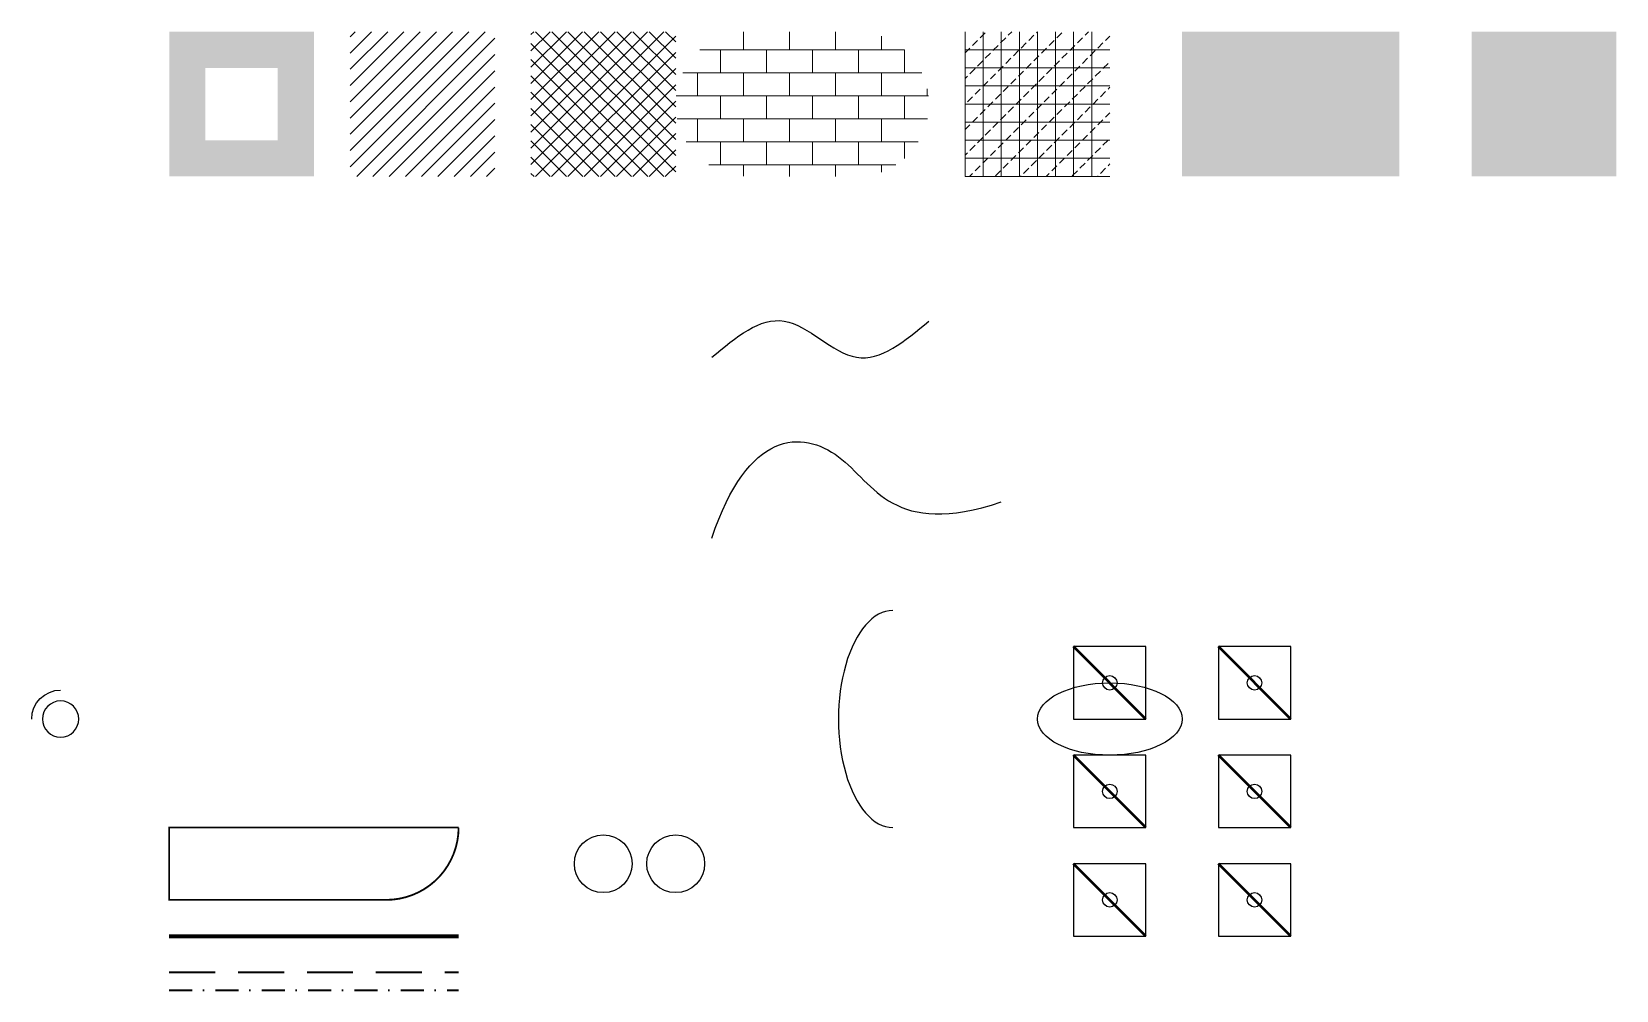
# Model space of a CAD drawing. Header units: millimetres. Extents: x -38 to 400, y -25 to 240.
import ezdxf

# ---------------------------------------------------------------- set-up
doc = ezdxf.new("R2010")
doc.units = ezdxf.units.MM
doc.linetypes.add('DASHDOT', pattern=[25.4, 12.7, -6.35, 0, -6.35])
doc.linetypes.add('DASHED', pattern=[19.05, 12.7, -6.35])
doc.layers.add('Blocks', color=3, linetype='Continuous')
for name, color, linetype, lineweight in [('Dashed', 5, 'DASHED', 35), ('Hatches', 8, 'Continuous', 18), ('Outlines', 1, 'Continuous', 50)]:
    doc.layers.add(name, color=color, linetype=linetype, lineweight=lineweight)
doc.layers.add('TrueColor', color=7, linetype='Continuous', true_color=0x336699)

# ---------------------------------------------------------------- blocks, each defined once
blk = doc.blocks.new('DOT')
at = {"color": 0}
blk.add_circle((0, 0), 1, dxfattribs=at)
blk = doc.blocks.new('SQ', base_point=(5, 5))
at = {"color": 0}
blk.add_lwpolyline([(0, 0), (10, 0), (10, 10), (0, 10)], close=True, dxfattribs=at)
at = {"layer": 'Outlines'}
blk.add_line((0, 0), (10, 10), dxfattribs=at)
blk.add_blockref('DOT', (5, 5))

msp = doc.modelspace()

# ---------------------------------------------------------------- hatches: boundary and pattern name
at = {"layer": 'Hatches'}
h = msp.add_hatch(color=1, dxfattribs=at)
h.paths.add_polyline_path([(0, 200), (40, 200), (40, 240), (0, 240)])
h.paths.add_polyline_path([(10, 210), (30, 210), (30, 230), (10, 230)], flags=0)
h = msp.add_hatch(dxfattribs=at)
h.set_pattern_fill('ANSI31', color=256, style=0)
h.paths.add_polyline_path([(50, 200), (90, 200), (90, 240), (50, 240)])
h = msp.add_hatch(dxfattribs=at)
h.set_pattern_fill('ANSI37', color=256, style=0)
h.paths.add_polyline_path([(100, 200), (140, 200), (140, 240), (100, 240)])
h = msp.add_hatch(dxfattribs=at)
h.set_pattern_fill('BRICK', color=256, style=0)
h.set_pattern_definition([(0, (0, 0), (0, 6.35), []), (90, (0, 0), (-6.35, 6.35), [6.35, -6.35])])
edge = h.paths.add_edge_path()
edge.add_line((160, 200), (190, 200))
edge.add_arc((190, 220), 20, 270, 90)
edge.add_line((190, 240), (160, 240))
edge.add_arc((160, 220), 20, 90, 270, ccw=False)
h = msp.add_hatch(dxfattribs=at)
h.set_pattern_fill('IRREG', color=256, style=0)
h.set_pattern_definition([(0, (0, 0), (0, 5), []), (90, (0, 0), (-5, 0), []), (45, (0, 0), (-3.535534, 3.535534), [2, -1])])
h.paths.add_polyline_path([(220, 200), (260, 200), (260, 240), (220, 240)])
h = msp.add_hatch(color=256, dxfattribs=at)
h.set_gradient(color1=(0, 0, 255), color2=(255, 255, 0), tint=1)
h.paths.add_polyline_path([(280, 200), (340, 200), (340, 240), (280, 240)])
h = msp.add_hatch(color=256, dxfattribs=at)
h.set_gradient(color1=(255, 0, 0), tint=1, name='SPHERICAL')
h.paths.add_polyline_path([(360, 200), (400, 200), (400, 240), (360, 240)])

# ---------------------------------------------------------------- linework, layer by layer
at = {"extrusion": (0, 0, -1)}
msp.add_circle((30, 50), 5, dxfattribs=at)
msp.add_arc((30, 50), 8, 0, 90, dxfattribs=at)
msp.add_ellipse((200, 50), major_axis=(0, 30), ratio=0.5, start_param=0, end_param=3.141593)
msp.add_ellipse((260, 50), major_axis=(20, 0), ratio=0.5)
msp.add_spline([(150, 150), (170, 160), (190, 150), (210, 160)], degree=3)
msp.add_open_spline([(150, 100), (160, 130), (190, 130), (200, 100), (230, 110)], degree=3)
at = {"layer": 'Dashed'}
msp.add_line((0, -20), (80, -20), dxfattribs=at)
at = {"layer": 'Dashed', "linetype": 'DASHDOT', "ltscale": 0.5}
msp.add_line((0, -25), (80, -25), dxfattribs=at)
at = {"layer": 'Outlines', "color": 30, "lineweight": 100}
msp.add_line((0, -10), (80, -10), dxfattribs=at)
at = {"layer": 'Outlines', "const_width": 0.5}
msp.add_lwpolyline([(0, 0), (60, 0, 0.414214), (80, 20), (0, 20)], format="xyb", close=True, dxfattribs=at)
at = {"layer": 'TrueColor'}
msp.add_circle((120, 10), 8, dxfattribs=at)
at = {"layer": 'TrueColor', "color": 1, "true_color": 0xff8000}
msp.add_circle((140, 10), 8, dxfattribs=at)

# ---------------------------------------------------------------- block references
at = {"layer": 'Blocks', "color": 5, "xscale": 2, "yscale": 2, "rotation": 90, "row_count": 2, "column_count": 3, "row_spacing": 40, "column_spacing": 30}
msp.add_blockref('SQ', (300, 0), dxfattribs=at)

doc.saveas('drawing.dxf')
